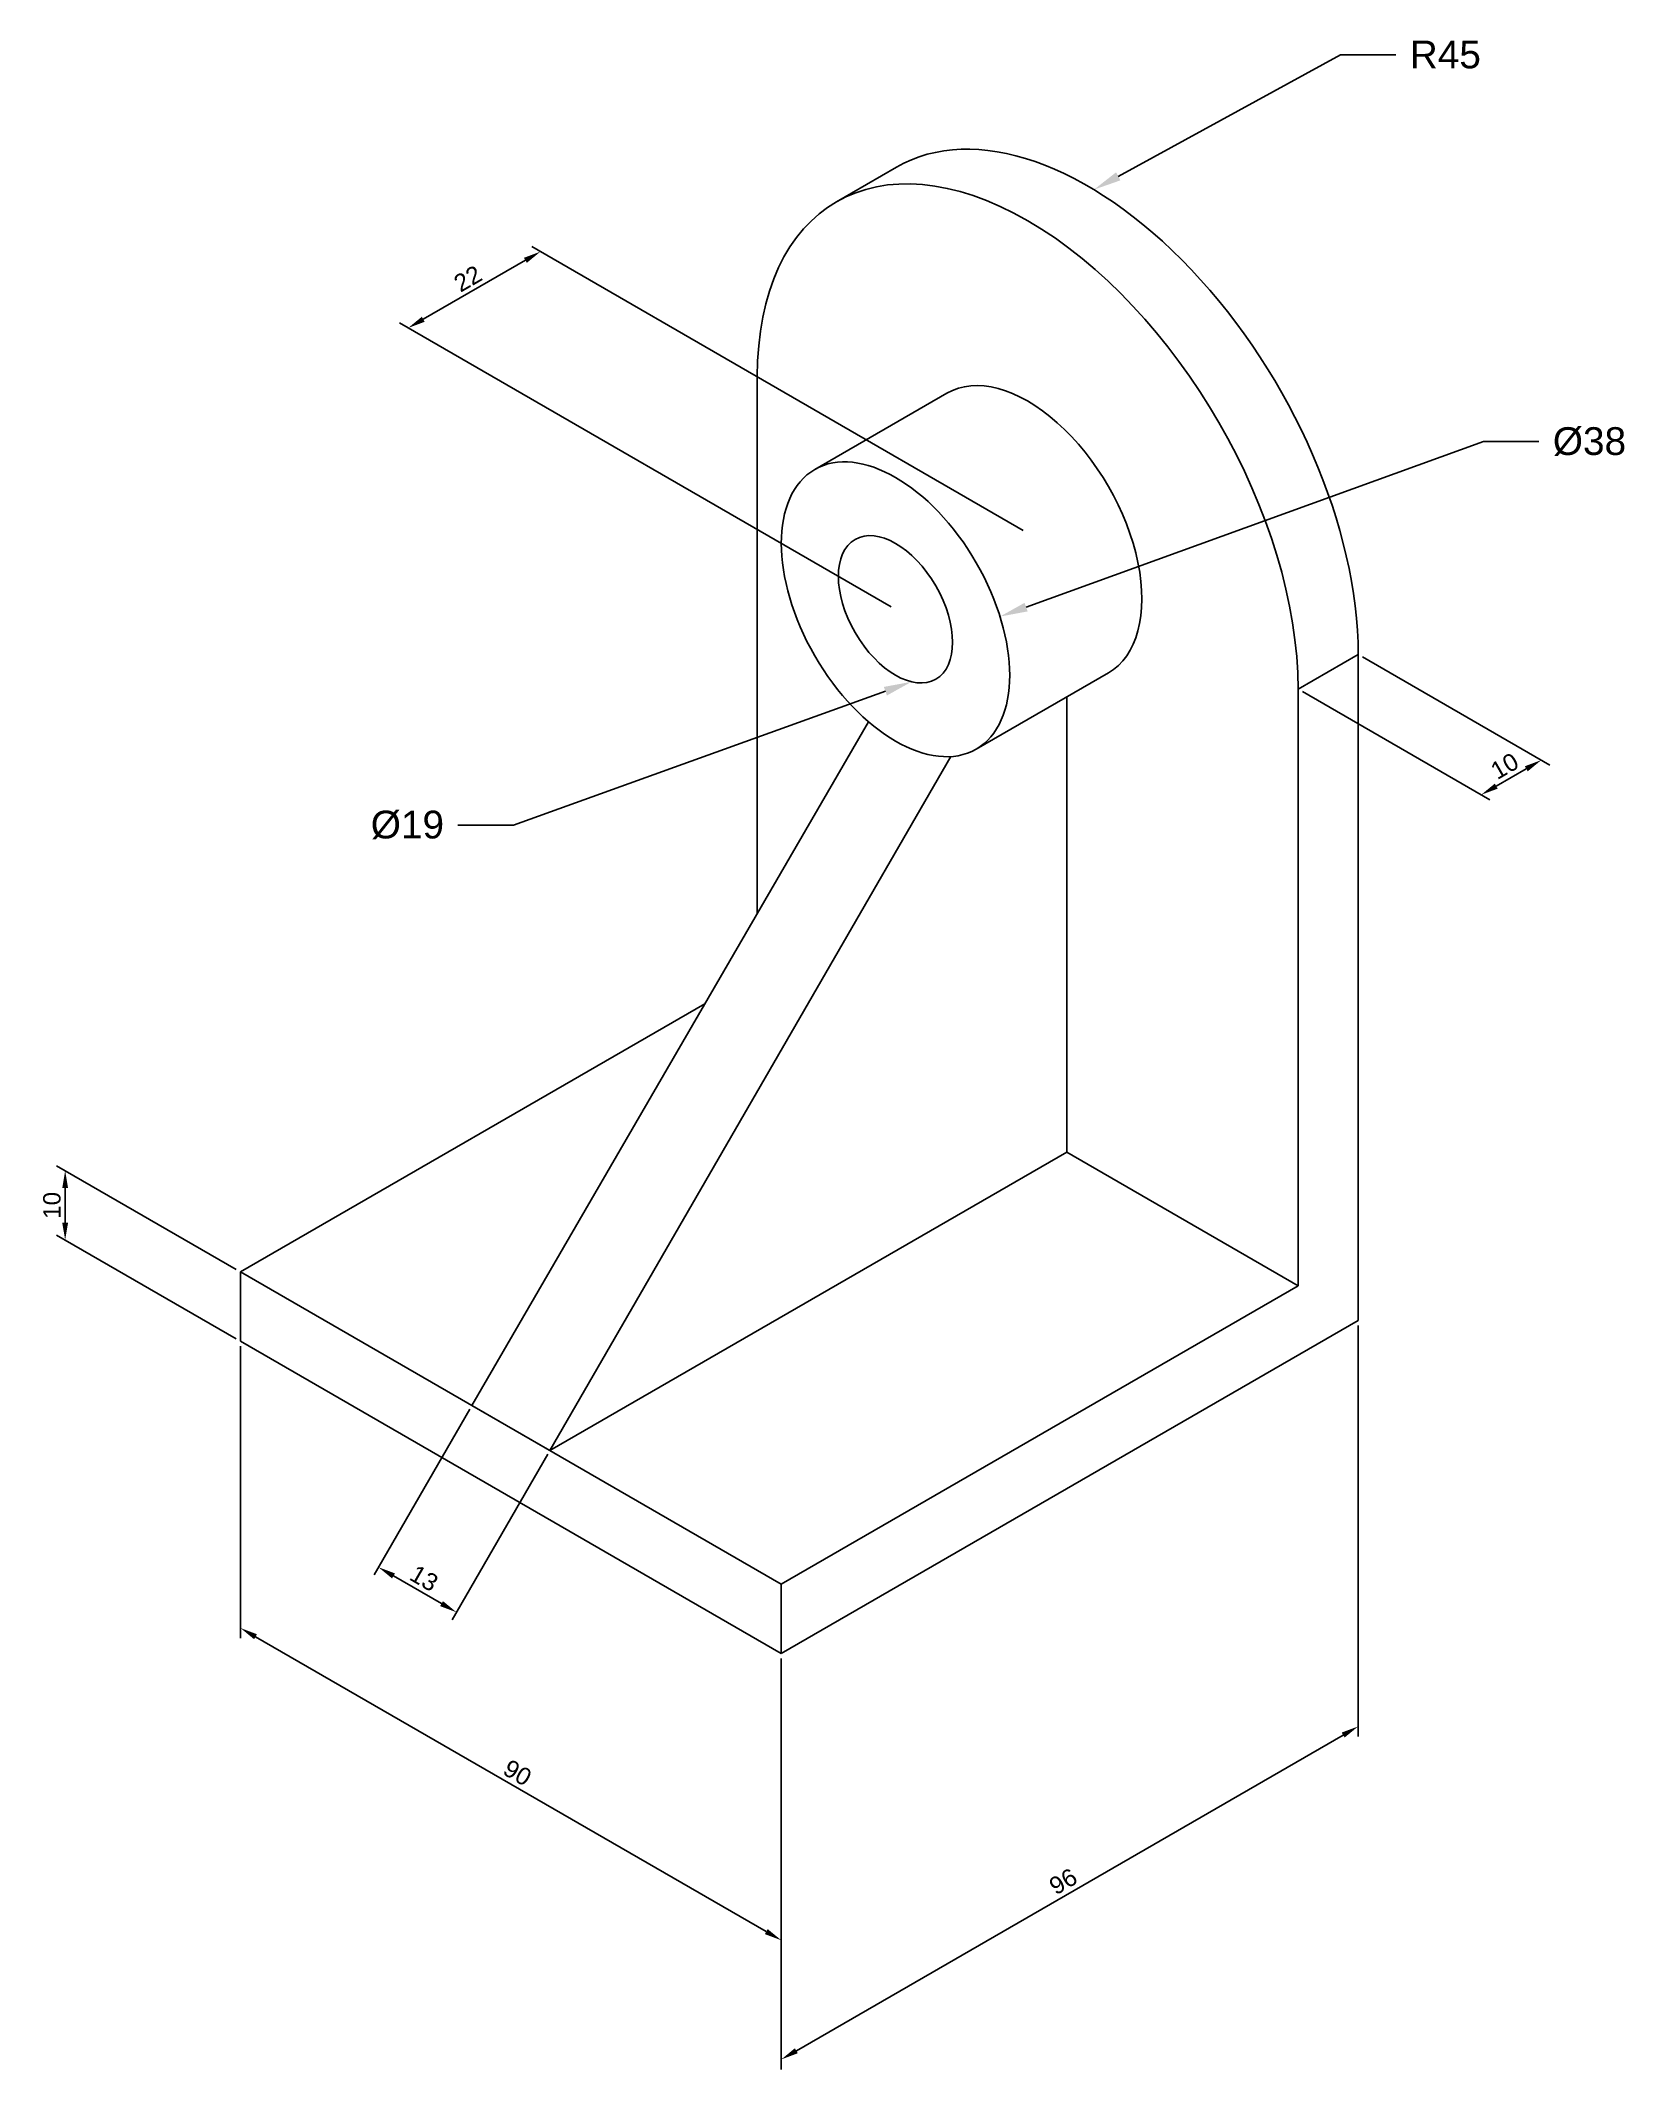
# Model space of a CAD drawing. Header units: millimetres. Extents: x 1482 to 1710, y 441 to 734.
import ezdxf
from ezdxf import colors
from ezdxf.entities.mleader import LeaderData, LeaderLine
from ezdxf.math import Vec2, Vec3

# ---------------------------------------------------------------- set-up
doc = ezdxf.new("R2010")
doc.units = ezdxf.units.MM
doc.styles.get("Standard").update_dxf_attribs({"font": 'arial.ttf'})
doc.dimstyles.new('ISO-25', dxfattribs={"dimtxt": 2.5, "dimasz": 2.5, "dimexe": 1.25, "dimexo": 0.625, "dimtad": 1, "dimtxsty": 'Standard', "dimcen": 2.5, "dimadec": 0, "dimazin": 0, "dimtfac": 1, "dimtmove": 0, "dimatfit": 3, "dimfxl": 1, "dimarcsym": 0})

# ---------------------------------------------------------------- blocks, each defined once
blk = doc.blocks.new('*D8')
at = {"color": 0, "lineweight": -2, "transparency": 16777216}
for p, q in [((1537.23, 693.61), (1551.95, 702.11)), ((1623.71, 663.17), (1552.86, 704.08)), ((1604.66, 652.17), (1533.81, 693.08))]:
    blk.add_line(p, q, dxfattribs=at)
at = {"color": 0, "transparency": 16777216}
for points in [[(1551.74, 702.47), (1552.16, 701.75), (1554.11, 703.36)], [(1537.02, 693.97), (1537.43, 693.25), (1535.06, 692.36)]]:
    blk.add_solid(points, dxfattribs=at)
at = {"layer": 'Defpoints', "color": 0, "transparency": 16777216}
for p in [(1554.11, 703.36), (1624.34, 662.81), (1605.29, 651.81)]:
    blk.add_point(p, dxfattribs=at)
at = {"color": 0, "transparency": 16777216, "insert": (1543.65, 699.48), "char_height": 2.5, "attachment_point": 5, "rotation": 30}
blk.add_mtext('22', dxfattribs=at)
blk = doc.blocks.new('*D9')
at = {"color": 0, "lineweight": -2, "transparency": 16777216}
for p, q in [((1510.26, 556.67), (1484.37, 571.62)), ((1485.62, 568.4), (1485.62, 563.4)), ((1510.26, 546.67), (1484.37, 561.62))]:
    blk.add_line(p, q, dxfattribs=at)
at = {"color": 0, "transparency": 16777216}
for points in [[(1485.2, 568.4), (1486.04, 568.4), (1485.62, 570.9)], [(1485.2, 563.4), (1486.04, 563.4), (1485.62, 560.9)]]:
    blk.add_solid(points, dxfattribs=at)
at = {"layer": 'Defpoints', "color": 0, "transparency": 16777216}
for p in [(1485.62, 560.9), (1510.89, 556.31), (1510.89, 546.31)]:
    blk.add_point(p, dxfattribs=at)
at = {"color": 0, "transparency": 16777216, "insert": (1483.72, 565.9), "char_height": 2.5, "attachment_point": 5, "rotation": 90}
blk.add_mtext('10', dxfattribs=at)
blk = doc.blocks.new('*D10')
at = {"color": 0, "lineweight": -2, "transparency": 16777216}
for p, q in [((1543.92, 536.52), (1530.15, 512.67)), ((1555.18, 530.02), (1541.41, 506.17)), ((1532.94, 512.5), (1539.87, 508.5))]:
    blk.add_line(p, q, dxfattribs=at)
at = {"color": 0, "transparency": 16777216}
for points in [[(1533.15, 512.86), (1532.73, 512.14), (1530.77, 513.75)], [(1540.07, 508.86), (1539.66, 508.14), (1542.03, 507.25)]]:
    blk.add_solid(points, dxfattribs=at)
at = {"layer": 'Defpoints', "color": 0, "transparency": 16777216}
for p in [(1544.23, 537.06), (1555.49, 530.56), (1542.03, 507.25)]:
    blk.add_point(p, dxfattribs=at)
at = {"color": 0, "transparency": 16777216, "insert": (1537.35, 512.15), "char_height": 2.5, "attachment_point": 5, "rotation": 330}
blk.add_mtext('13', dxfattribs=at)
blk = doc.blocks.new('*D11')
at = {"color": 0, "lineweight": -2, "transparency": 16777216}
for p, q in [((1510.89, 545.59), (1510.89, 503.53)), ((1513.05, 503.73), (1586.67, 461.23)), ((1588.83, 500.59), (1588.83, 458.53))]:
    blk.add_line(p, q, dxfattribs=at)
at = {"color": 0, "transparency": 16777216}
for points in [[(1513.26, 504.09), (1512.85, 503.37), (1510.89, 504.98)], [(1586.87, 461.59), (1586.46, 460.87), (1588.83, 459.98)]]:
    blk.add_solid(points, dxfattribs=at)
at = {"layer": 'Defpoints', "color": 0, "transparency": 16777216}
for p in [(1510.89, 546.31), (1588.83, 501.31), (1588.83, 459.98)]:
    blk.add_point(p, dxfattribs=at)
at = {"color": 0, "transparency": 16777216, "insert": (1550.81, 484.12), "char_height": 2.5, "attachment_point": 5, "rotation": 330}
blk.add_mtext('90', dxfattribs=at)
blk = doc.blocks.new('*D12')
at = {"color": 0, "lineweight": -2, "transparency": 16777216}
for p, q in [((1671.97, 548.59), (1671.97, 489.37)), ((1588.83, 500.59), (1588.83, 441.37)), ((1591, 444.06), (1669.8, 489.56))]:
    blk.add_line(p, q, dxfattribs=at)
at = {"color": 0, "transparency": 16777216}
for points in [[(1669.6, 489.92), (1670.01, 489.2), (1671.97, 490.81)], [(1590.79, 444.42), (1591.2, 443.7), (1588.83, 442.81)]]:
    blk.add_solid(points, dxfattribs=at)
at = {"layer": 'Defpoints', "color": 0, "transparency": 16777216}
for p in [(1671.97, 549.31), (1588.83, 501.31), (1671.97, 490.81)]:
    blk.add_point(p, dxfattribs=at)
at = {"color": 0, "transparency": 16777216, "insert": (1629.45, 468.46), "char_height": 2.5, "attachment_point": 5, "rotation": 30}
blk.add_mtext('96', dxfattribs=at)
blk = doc.blocks.new('*D13')
at = {"color": 0, "lineweight": -2, "transparency": 16777216}
for p, q in [((1672.59, 644.95), (1699.61, 629.35)), ((1663.93, 639.95), (1690.95, 624.35)), ((1691.86, 626.33), (1696.19, 628.83))]:
    blk.add_line(p, q, dxfattribs=at)
at = {"color": 0, "transparency": 16777216}
for points in [[(1695.99, 629.19), (1696.4, 628.46), (1698.36, 630.08)], [(1691.66, 626.69), (1692.07, 625.96), (1689.7, 625.08)]]:
    blk.add_solid(points, dxfattribs=at)
at = {"layer": 'Defpoints', "color": 0, "transparency": 16777216}
for p in [(1671.97, 645.31), (1663.31, 640.31), (1698.36, 630.08)]:
    blk.add_point(p, dxfattribs=at)
at = {"color": 0, "transparency": 16777216, "insert": (1693.08, 629.22), "char_height": 2.5, "attachment_point": 5, "rotation": 30}
blk.add_mtext('10', dxfattribs=at)

msp = doc.modelspace()

# ---------------------------------------------------------------- linework, layer by layer
for p, q in [((1596.782, 710.541), (1605.442, 715.541)), ((1585.367, 608.002), (1585.367, 685.312)), ((1593.651, 671.964), (1612.703, 682.964)), ((1671.97, 645.312), (1663.31, 640.312)), ((1671.97, 549.312), (1671.97, 645.312)), ((1616.921, 631.659), (1635.974, 642.659)), ((1629.968, 573.562), (1629.968, 639.191)), ((1663.31, 640.312), (1663.31, 554.312)), ((1544.231, 537.062), (1601.377, 635.612)), ((1555.49, 530.562), (1613.239, 630.587)), ((1510.889, 556.312), (1577.792, 594.938)), ((1629.968, 573.562), (1555.49, 530.562)), ((1663.31, 554.312), (1629.968, 573.562)), ((1588.832, 511.312), (1510.889, 556.312)), ((1510.889, 556.312), (1510.889, 546.312)), ((1663.31, 554.312), (1588.832, 511.312)), ((1588.832, 501.312), (1671.97, 549.312)), ((1510.889, 546.312), (1588.832, 501.312)), ((1555.49, 530.562), (1544.231, 537.062)), ((1555.49, 530.562), (1544.231, 537.062)), ((1588.832, 511.312), (1588.832, 501.312))]:
    msp.add_line(p, q)
for centre, major_axis, start_param, end_param in [((1624.339, 662.812), (27.557, -47.73), 0.7853982, 3.9269908), ((1632.999, 667.812), (27.557, -47.73), 0.7853982, 3.1415927), ((1624.339, 662.812), (11.635, -20.153), 6.2831853, 9.424778)]:
    msp.add_ellipse(centre, major_axis=major_axis, ratio=0.5773503, start_param=start_param, end_param=end_param)
for major_axis in [(11.635, -20.153), (5.818, -10.076)]:
    msp.add_ellipse((1605.286, 651.812), major_axis=major_axis, ratio=0.5773503)

# ---------------------------------------------------------------- dimensions: what is measured, and where the dimension line sits
for p1, p2, distance, picture, middle in [((1605.286, 651.812), (1624.339, 662.812), 70.226, '*D8', (1543.647, 699.484)), ((1663.31, 640.312), (1671.97, 645.312), -26.39, '*D13', (1693.079, 629.222)), ((1588.832, 501.312), (1671.97, 549.312), -50.663, '*D12', (1629.45, 468.458)), ((1510.889, 546.312), (1588.832, 501.312), -35.797, '*D11', (1550.811, 484.123)), ((1544.231, 537.062), (1555.49, 530.562), -26.917, '*D10', (1537.353, 512.148))]:
    dim = msp.add_aligned_dim(p1=p1, p2=p2, distance=distance, dimstyle='ISO-25')
    dim.commit()
    dim.dimension.update_dxf_attribs({"geometry": picture, "text_midpoint": middle})
dim = msp.add_linear_dim(base=(1485.619, 560.901), p1=(1510.889, 556.312), p2=(1510.889, 546.312), angle=90, dimstyle='ISO-25')
dim.commit()
dim.dimension.update_dxf_attribs({"geometry": '*D9', "text_midpoint": (1483.718, 565.901)})

# ---------------------------------------------------------------- leaders
ml = msp.add_multileader_mtext('Standard')
ml.set_content('R45', color=256)
ml.set_leader_properties()
ml.build(insert=Vec2(0, 0))
ctx = ml.context
ctx.base_point, ctx.plane_origin = Vec3(1677.403, 731.745), Vec3(1633.881, 712.291)
notes = []
notes.append((ctx, [(0, (1, 1, 0), (1669.403, 731.745), (1, 0), 8, [(0, [(1633.881, 712.291)], 0, [])])]))
ctx.mtext.insert, ctx.mtext.flow_direction = Vec3(1679.403, 733.779), 5
ml = msp.add_multileader_mtext('Standard')
ml.set_content('Ø38', color=256)
ml.set_leader_properties()
ml.build(insert=Vec2(0, 0))
ctx = ml.context
ctx.base_point, ctx.plane_origin = Vec3(1698.02, 675.973), Vec3(1620.348, 650.764)
notes.append((ctx, [(0, (1, 1, 0), (1690.02, 675.973), (1, 0), 8, [(0, [(1620.348, 650.764)], 0, [])])]))
ctx.mtext.insert, ctx.mtext.flow_direction = Vec3(1700.02, 678.054), 5
ml = msp.add_multileader_mtext('Standard')
ml.set_content('Ø19', color=256)
ml.set_leader_properties()
ml.build(insert=Vec2(0, 0))
ctx = ml.context
ctx.base_point, ctx.plane_origin = Vec3(1528.136, 620.704), Vec3(1607.592, 641.361)
ctx.text_align_type = 2
notes.append((ctx, [(0, (1, 1, 0), (1550.226, 620.704), (-1, 0), 8, [(0, [(1607.592, 641.361)], 0, [])])]))
ctx.mtext.insert, ctx.mtext.alignment, ctx.mtext.flow_direction = Vec3(1540.226, 622.785), 3, 5
for ctx, leaders in notes:
    for number, flags, end, landing, length, lines in leaders:
        leader = LeaderData()
        leader.index, (leader.has_last_leader_line, leader.has_dogleg_vector, leader.attachment_direction) = number, flags
        leader.last_leader_point, leader.dogleg_vector, leader.dogleg_length = Vec3(end), Vec3(landing), length
        for number, points, colour, breaks in lines:
            line = LeaderLine()
            line.index, line.vertices, line.color, line.breaks = number, Vec3.list(points), colors.encode_raw_color(colour), breaks
            leader.lines.append(line)
        ctx.leaders.append(leader)

doc.saveas('drawing.dxf')
